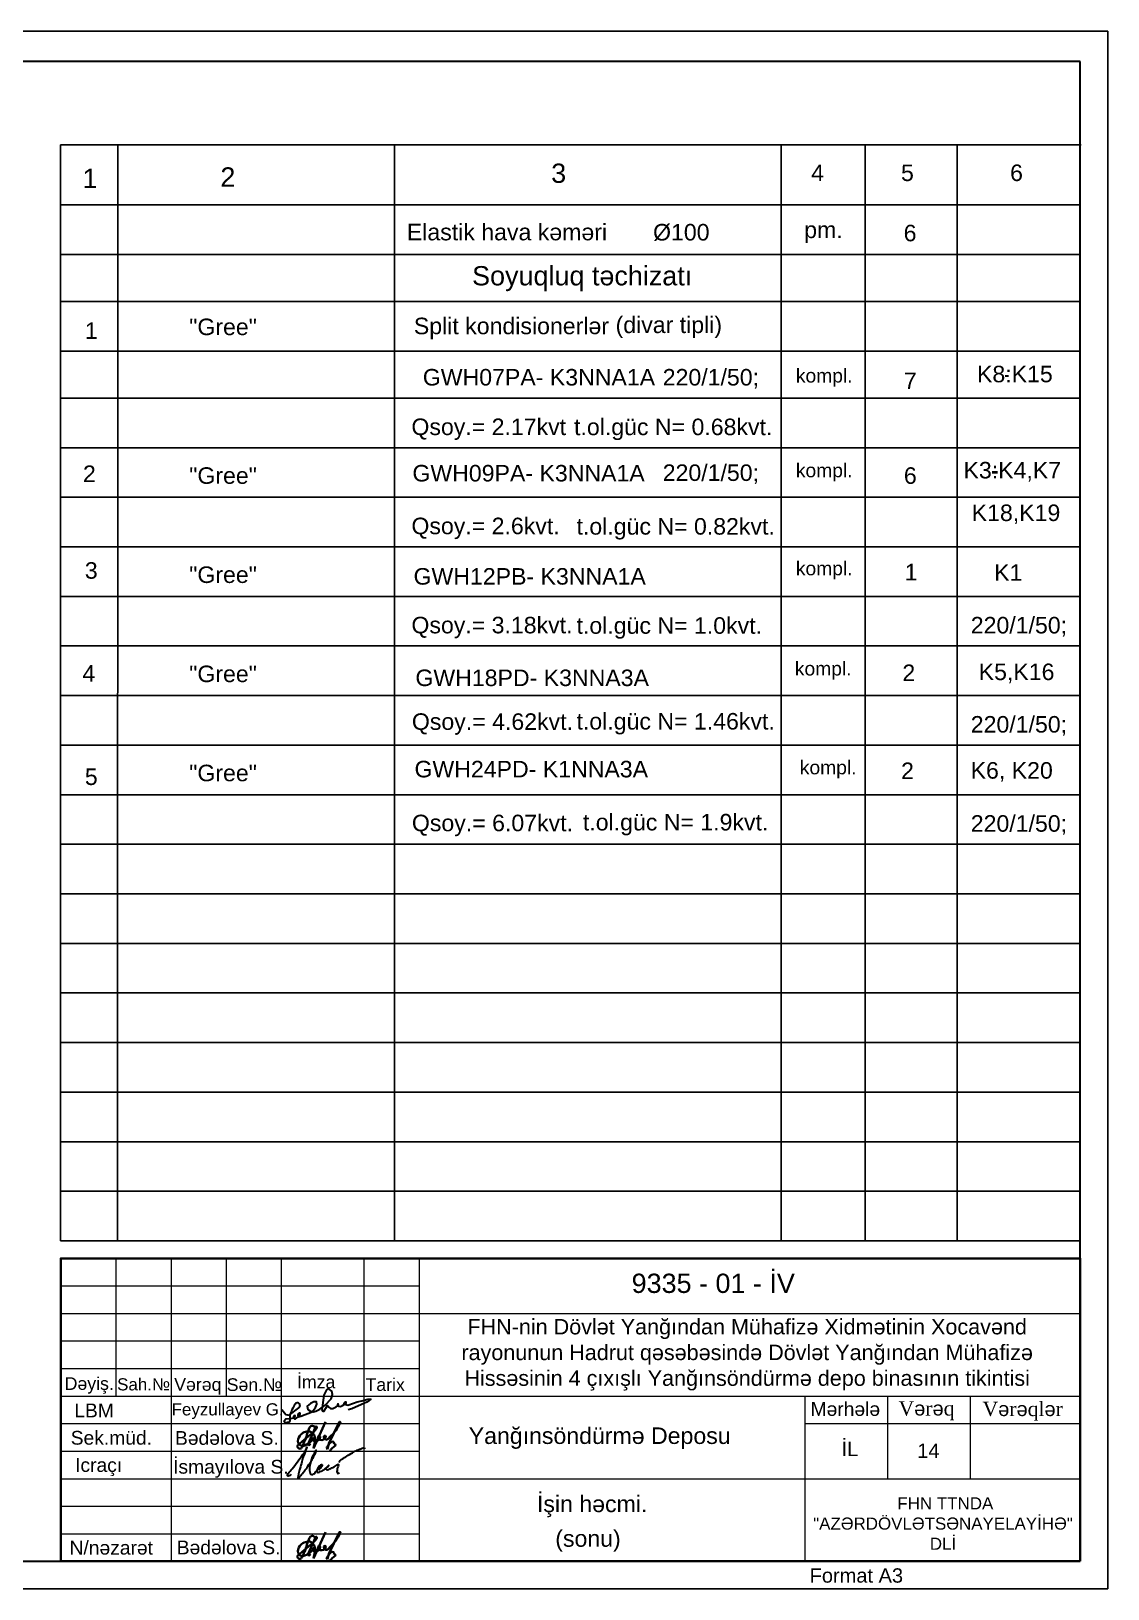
# Model space of a CAD drawing. Header units: millimetres. Extents: x 895788 to 1136524, y -21936 to 400945.
# Drawn here: x 1079741 to 1099279, y 21241 to 49518 of the extents above; entities that cross this region are included whole.
import ezdxf

# ---------------------------------------------------------------- set-up
doc = ezdxf.new("R2010")
doc.units = ezdxf.units.MM
for name, color, linetype, lineweight in [('0_Ном._пера__1', 7, 'Continuous', 15), ('0_Ном._пера__21', 7, 'Continuous', 30), ('0_Ном._пера__7', 7, 'Continuous', 60), ('2D-чертеж - Общий_Ном._пера__41', 7, 'Continuous', 25), ('57', 7, 'Continuous', 13), ('Kunc stamp_n_n yaz_s__Ном._пера__7', 7, 'Continuous', 35), ('Künc ştampının yazısı', 7, 'Continuous', 13), ('LLLLLLLL', 7, 'Continuous', 30), ('ştamp', 5, 'Continuous', 18), ('Интерьер- Перегородка_Ном._пера__1_Ном._пера__7', 7, 'Continuous', 35), ('Интерьер- Перегородка_Ном._пера__7_Ном._пера__7', 7, 'Continuous', 25)]:
    doc.layers.add(name, color=color, linetype=linetype, lineweight=lineweight)
doc.styles.get("Standard").update_dxf_attribs({"font": 'arial.ttf', "height": 400})
doc.styles.add('Times New  Roman', font='times.ttf')
doc.styles.add('Times New Roman', font='times.ttf', dxfattribs={"height": 200})
doc.styles.add('СГЕНЕРИР_СТИЛЬ_1', font='arial.ttf')

# ---------------------------------------------------------------- blocks, each defined once
blk = doc.blocks.new('podpis')
at = {"color": 5, "lineweight": 35}
for points in [[(37931671046.889053, -17208793600.76923, 0.7839183992), (37931670916.428253, -17208793584.19025, 0.0572951334), (37931670852.842461, -17208793747.791489, -0.0684293691), (37931670801.031982, -17208793903.15395), (37931670759.819191, -17208794004.374969, -0.0686073857), (37931670718.6064, -17208794069.109051, -0.3933933747), (37931670640.085472, -17208794050.27737, -0.3810781701), (37931670640.308678, -17208793996.351742), (37931670941.156082, -17208793747.791489, 0.0556672641), (37931671074.214912, -17208793606.553242, 0.3130976681), (37931671086.806892, -17208793562.889488, 0.5077531803), (37931671051.841911, -17208793575.951469), (37931670885.812767, -17208793962.003368, 0.4143036568), (37931670902.220032, -17208794001.890049), (37931670936.44603, -17208793966.711349)], [(37931671284.989288, -17208793451.190781), (37931671010.629128, -17208794070.28624), (37931671045.954651, -17208793881.96814, 0.3422143046), (37931670921.13829, -17208793672.464512, 0.2406783555), (37931670686.813316, -17208793772.508339, 0.2423284283), (37931670652.665398, -17208793945.525551, 0.4142215487), (37931670802.209587, -17208793999.666988, 0.1144839559), (37931670964.706299, -17208793893.73798, 0.0812795827), (37931671007.070282, -17208793833.43087, 0.9914454489), (37931670989.664131, -17208793833.43087, 0.163987907), (37931671019.618729, -17208793903.428059, 0.4722746564), (37931671159.983719, -17208793807.04327, 1.2554904351), (37931671114.764107, -17208793804.19099, 0.2542342789), (37931671158.967743, -17208793872.557289, 0.3485545819), (37931671298.065048, -17208793805.011799, 1.2674173993), (37931671249.145462, -17208793803.836399, 0.1913722117), (37931671292.628952, -17208793868.921532, 0.254028859), (37931671384.316704, -17208793807.899841, 0.1039844409), (37931671632.166496, -17208793474.52224, 1.2274287658), (37931671606.667839, -17208793459.229778), (37931671365.449722, -17208793958.406921), (37931671334.230476, -17208794084.028519, -0.4778653837), (37931671318.220291, -17208794044.021519, -0.0561199609), (37931671419.082764, -17208793921.600391, -0.8882605275), (37931671481.52124, -17208793972.809319, -0.8583758763), (37931671517.54377, -17208794000.814281, 0.1101693713), (37931671386.591881, -17208794138.76622)]]:
    blk.add_lwpolyline(points, format="xyb", dxfattribs=at)

msp = doc.modelspace()

# ---------------------------------------------------------------- linework, layer by layer
for p, q in [((1099278.973, 49517.642), (1058820.126, 49517.642)), ((1099278.973, 21240.999), (1099278.973, 49517.642)), ((1058820.126, 21240.999), (1099278.973, 21240.999))]:
    msp.add_line(p, q)
at = {"lineweight": 30}
for p, q in [((1098779.405, 48964.536), (1060820.398, 48964.536)), ((1098779.405, 21740.567), (1098779.405, 48964.536)), ((1097413.991, 43258.295), (1097475.99, 43258.295)), ((1060003.044, 21740.572), (1098779.582, 21740.572)), ((1060786.398, 21740.567), (1098779.405, 21740.567))]:
    msp.add_line(p, q, dxfattribs=at)
at = {"color": 7}
for p, q in [((1080275.062, 47451.578), (1098793.504, 47451.578)), ((1080277.16, 47451.578), (1098777.349, 47451.578)), ((1086335.777, 47451.578), (1086335.777, 44696.306))]:
    msp.add_line(p, q, dxfattribs=at)
at = {"color": 7, "linetype": 'ByBlock'}
for p, q in [((1080275.062, 47451.578), (1080276.429, 27558.666)), ((1081312.786, 47449.048), (1081307.143, 27558.666)), ((1093351.282, 47449.048), (1093351.282, 27558.666)), ((1094872.991, 47449.048), (1094872.991, 27558.666)), ((1096544.826, 47449.048), (1096544.826, 27558.666)), ((1080276.948, 46362.586), (1098778.591, 46362.586)), ((1080276.948, 45462.586), (1098778.591, 45462.586)), ((1086335.777, 44693.776), (1086335.777, 27558.666)), ((1080276.948, 44609.209), (1098778.591, 44609.209)), ((1080276.948, 44609.209), (1098778.591, 44609.209)), ((1080276.948, 43709.209), (1098778.591, 43709.209)), ((1080276.948, 42855.831), (1098778.591, 42855.831)), ((1080276.948, 41955.998), (1098778.591, 41955.998)), ((1080276.948, 41056.38), (1098778.591, 41056.38)), ((1080276.948, 40156.331), (1098778.591, 40156.331)), ((1080276.948, 39256.498), (1098778.591, 39256.498)), ((1080276.948, 38356.665), (1098778.591, 38356.665)), ((1080276.948, 38356.665), (1098778.591, 38356.665)), ((1080276.948, 37456.832), (1098778.591, 37456.832)), ((1080276.948, 36556.998), (1098778.591, 36556.998)), ((1080276.948, 35657.165), (1098778.591, 35657.165)), ((1080276.948, 34757.332), (1098778.591, 34757.332)), ((1080276.948, 33857.499), (1098778.591, 33857.499)), ((1080276.948, 32957.665), (1098778.591, 32957.665)), ((1080276.948, 32057.832), (1098778.591, 32057.832)), ((1080276.948, 31157.999), (1098778.591, 31157.999)), ((1080276.948, 30258.166), (1098778.591, 30258.166)), ((1080276.948, 29358.333), (1098778.591, 29358.333)), ((1080276.367, 28458.499), (1098778.591, 28458.499)), ((1080276.367, 27558.666), (1098778.591, 27558.666))]:
    msp.add_line(p, q, dxfattribs=at)
at = {"lineweight": 40}
msp.add_line((1097179.484, 41508.997), (1097278.488, 41508.997), dxfattribs=at)
at = {"color": 5, "lineweight": 30}
for points, knots in [([(1084457.423, 23314.336, -120), (1084447.844, 23305.265, -120), (1084431.54, 23289.826, -120), (1084391.695, 23281.579, -120), (1084387.831, 23315.453, -120), (1084423.444, 23357.16, -120), (1084491.251, 23431.544, -120), (1084568.344, 23542.958, -120), (1084664.72, 23672.927, -120), (1084702.078, 23716.139, -120), (1084759.204, 23815.042, -120), (1084735.26, 23798.002, -120), (1084723.88, 23754.615, -120), (1084696.972, 23681.937, -120), (1084656.574, 23578.967, -120), (1084633.269, 23463.696, -120), (1084606.422, 23377.259, -120), (1084562.716, 23209.653, -120), (1084632.64, 23298.947, -120), (1084675.292, 23345.976, -120), (1084738.426, 23428.491, -120), (1084791.022, 23509.149, -120), (1084844.591, 23592.09, -120), (1084880.335, 23670.769, -120), (1084910.068, 23712.42, -120), (1084912.904, 23771.01, -120), (1084886.522, 23709.166, -120), (1084842.656, 23656.631, -120), (1084805.43, 23524.118, -120), (1084785.484, 23412.533, -120), (1084798.404, 23344.054, -120), (1084831.107, 23306.44, -120), (1084881.375, 23328.723, -120), (1084916.245, 23391.822, -120), (1084961.07, 23416.731, -120), (1085031.634, 23505.978, -120), (1084980.063, 23468.912, -120), (1084944.154, 23453.265, -120), (1084957.955, 23393.522, -120), (1084999.998, 23439.094, -120), (1085044.277, 23502.692, -120), (1084964.475, 23481.657, -120), (1084950.264, 23432.156, -120), (1084907.173, 23371.557, -120), (1084954.316, 23345.777, -120), (1084996.065, 23378.152, -120), (1085049.564, 23395.323, -120), (1085094.447, 23442.738, -120), (1085132.109, 23457.304, -120), (1085150.114, 23489.513, -120), (1085109.615, 23447.923, -120), (1085080.995, 23434.314, -120), (1085104.019, 23396.671, -120), (1085157.091, 23416.073, -120), (1085213.846, 23444.551, -120), (1085261.167, 23463.416, -120), (1085320.345, 23516.623, -120), (1085315.423, 23472.426, -120), (1085297.479, 23434.997, -120), (1085288.926, 23388.198, -120), (1085292.001, 23335.29, -120), (1085322.915, 23337.393, -120), (1085333.769, 23346.15, -120), (1085339.4, 23350.692, -120)], [0, 0, 0, 0, 41.556665976, 70.7344602, 90.563066109, 123.281734141, 232.438546064, 391.700594814, 545.829614661, 655.633990619, 703.495194112, 705.277613823, 740.464864692, 829.015912906, 943.630882634, 1074.692943915, 1157.808375281, 1284.468358587, 1325.660348863, 1418.854240905, 1502.398141569, 1628.161784485, 1709.577033878, 1801.27152875, 1873.801511755, 1893.189928335, 1920.909123083, 1993.763519175, 2166.329587981, 2286.130425455, 2335.852334971, 2375.743026351, 2411.683763607, 2478.502871372, 2575.821745264, 2633.473819745, 2656.291069381, 2719.673084463, 2746.560541641, 2786.29443042, 2854.857115208, 2885.125287684, 2970.66353317, 3023.817114541, 3053.610970814, 3095.475349821, 3168.626267787, 3223.158800997, 3284.904978557, 3289.421249723, 3320.060822958, 3369.560069384, 3388.358382947, 3427.92766794, 3509.901172861, 3579.985754887, 3627.167778043, 3640.500726937, 3690.324679246, 3758.973880929, 3793.424541886, 3813.712404999, 3835.580769424, 3835.580769424, 3835.580769424, 3835.580769424]), ([(1085333.267, 23533.244, -120), (1085335.841, 23542.35, -120), (1085340.321, 23558.199, -120), (1085360.607, 23588.861, -120), (1085418.993, 23616.193, -120), (1085498.432, 23667.852, -120), (1085586.453, 23721.271, -120), (1085668.097, 23764.649, -120), (1085720.885, 23781.641, -120), (1085789.766, 23812.048, -120), (1085788.531, 23787.409, -120), (1085788.418, 23785.165, -120)], [0, 0, 0, 0, 28.269540966, 49.201463556, 108.006102601, 215.076425288, 334.895744478, 422.688269822, 474.999169848, 538.699096544, 545.083392005, 545.083392005, 545.083392005, 545.083392005])]:
    msp.add_open_spline(points, degree=3, knots=knots, dxfattribs=at)
at = {"layer": '0_Ном._пера__21', "color": 5, "linetype": 'Continuous', "flags": 128}
msp.add_lwpolyline([(1084287.422, 24499.37), (1084360.087, 24407.889), (1084421.129, 24393.812), (1084599.16, 24527.923, 1.249640379), (1084531.087, 24591.727, 0.079258228), (1084433.65, 24386.773), (1084433.65, 24299.18), (1084424.259, 24266.333), (1084351.479, 24253.819), (1084333.479, 24290.577), (1084362.435, 24328.117), (1084479.04, 24338.284), (1084505.483, 24345.073), (1084530.658, 24384.346), (1084521.577, 24390.167), (1084504.148, 24362.978), (1084518.378, 24327.891), (1084540.176, 24327.891), (1084613.642, 24380.662), (1084622.971, 24417.953), (1084609.223, 24437.089), (1084583.921, 24418.912), (1084578.291, 24386.55), (1084593.172, 24365.958), (1084635.736, 24376.254), (1084837.733, 24456.133), (1084903.69, 24530.679), (1084926.46, 24595.025), (1084921.585, 24633.64), (1084870.142, 24633.64), (1084809.457, 24605.011), (1084749.929, 24555.769), (1084762.738, 24498.66), (1084808.06, 24468.137), (1084863.133, 24454.052), (1084907.251, 24466.649), (1084982.167, 24499.872), (1085073.556, 24573.88), (1085183.064, 24691.978), (1085212.213, 24770.711), (1085194.881, 24832.122), (1085133.431, 24875.424), (1085098.766, 24856.529), (1085054.648, 24758.901), (1085027.074, 24577.029), (1085015.274, 24499.201), (1085031.801, 24469.166), (1085056.223, 24469.166), (1085089.312, 24521.13), (1085118.218, 24566.524), (1085142.885, 24536.089), (1085173.61, 24515.618), (1085215.365, 24515.618), (1085274.19, 24545.772), (1085316.627, 24576.347), (1085310.706, 24597.059), (1085298.37, 24580.292), (1085319.588, 24554.649), (1085356.597, 24548.731), (1085389.165, 24568.457), (1085459.236, 24609.88), (1085459.236, 24628.126), (1085441.471, 24628.126), (1085412.851, 24598.538), (1085489.83, 24577.333), (1085589.882, 24613.076), (1085657.619, 24634.709), (1085743.767, 24655.985), (1085850.309, 24682.297), (1085904.676, 24682.297), (1085874.475, 24661.428), (1085830.248, 24630.867), (1085734.36, 24589.189), (1085558.613, 24510.398), (1085491.312, 24492.199)], format="xyb", dxfattribs=at)
at = {"layer": 'Künc ştampının yazısı'}
for p, q in [((1095279.533, 24740.623), (1095279.533, 23240.623)), ((1096779.533, 24740.623), (1096779.533, 23240.623))]:
    msp.add_line(p, q, dxfattribs=at)
at = {"layer": 'ştamp', "color": 7}
for p, q in [((1081278.989, 27240.759), (1081278.989, 24740.674)), ((1082279.022, 27240.759), (1082279.022, 21740.572)), ((1083279.056, 27240.759), (1083279.056, 24740.674)), ((1084279.09, 27240.759), (1084279.09, 21740.572)), ((1085779.141, 27240.759), (1085779.141, 21740.572)), ((1086779.175, 27240.759), (1086779.175, 21740.572)), ((1080278.955, 26740.742), (1086779.175, 26740.742)), ((1080278.955, 26240.725), (1098779.582, 26240.725)), ((1080278.955, 25740.708), (1086779.175, 25740.708)), ((1080278.955, 25240.691), (1086779.175, 25240.691)), ((1080278.955, 24740.674), (1098779.582, 24740.674)), ((1093779.412, 24740.674), (1093779.412, 21740.572)), ((1080278.955, 24240.657), (1086779.175, 24240.657)), ((1080278.955, 23740.64), (1086779.175, 23740.64)), ((1080278.955, 22740.606), (1086779.175, 22740.606)), ((1080278.955, 22240.589), (1086779.175, 22240.589))]:
    msp.add_line(p, q, dxfattribs=at)
at = {"layer": 'ştamp', "color": 7, "linetype": 'ByBlock', "lineweight": 0}
msp.add_line((1080278.955, 23240.623), (1098779.582, 23240.623), dxfattribs=at)
at = {"layer": 'ştamp', "color": 7, "lineweight": 35}
msp.add_lwpolyline([(1098779.582, 21740.572), (1098779.582, 27240.759), (1080278.955, 27240.759), (1080278.955, 21740.572), (1098779.582, 21740.572)], dxfattribs=at)
at = {"layer": 'Интерьер- Перегородка_Ном._пера__1_Ном._пера__7', "linetype": 'ByBlock', "lineweight": 0}
for p, q in [((1093779.533, 24240.623), (1098779.533, 24240.623)), ((1093779.533, 23240.623), (1098779.533, 23240.623))]:
    msp.add_line(p, q, dxfattribs=at)

# ---------------------------------------------------------------- block references
at = {"lineweight": 25, "xscale": 0.7775985717773438, "yscale": 0.7776000000012573, "zscale": 0.7776000000000002}
for p in [(-29494528336.003, 13381582058.992), (-29494528336.003, 13381580058.992)]:
    msp.add_blockref('podpis', p, dxfattribs=at)

# ---------------------------------------------------------------- texts
at = {"color": 7, "attachment_point": 1}
for s, insert, char_height, width in [('{\\fArial|b0|i0|c162|p34;1}', (1080672.635, 47020.707), 350, 501.5506), ('{\\fArial|b0|i0|c162|p34;2}', (1083174.795, 47045.701), 350, 501.5506), ('{\\fArial|b0|i0|c162|p34;3}', (1089178.089, 47113.706), 350, 1088.41441), ('{\\fArial|b0|i0|c162|p34; 4 \\fArial|b0|i0|c238|p34; \\fArial|b0|i0|c162|p34;     \\fArial|b0|i0|c238|p34;     \\fArial|b0|i0|c162|p34;5        \\fArial|b0|i0|c238|p34;       \\fArial|b0|i0|c162|p34;6}', (1093779.213, 47096.934), 300, 4736.8666), ('{\\fArial|b0|i0|c238|p34;1}', (1080715.72, 44231.515), 300, 6987.29021), ('{\\fArial|b0|i0|c238|p34;Split kondisioner}l{\\fArial|b0|i0|c238|p34;ə}r{\\fArial|b0|i0|c238|p34;  }', (1086686.076, 44316.195), 300, 6987.29021), ('{\\fArial|b0|i0|c238|p34;7}', (1095577.968, 43319.682), 300, 502.99668), ('{\\fArial|b0|i0|c238|p34;K8:K15}', (1096904.738, 43443.577), 300, 6987.29021), ('{\\fArial|b0|i0|c238|p34;2}', (1080681.194, 41633.189), 300, 6987.29021), ('{\\fArial|b0|i0|c238|p34;6}', (1095577.968, 41600.199), 300, 502.99668), ('{\\fArial|b0|i0|c238|p34; K3:K4,K7}', (1096543.749, 41698.111), 300, 6987.29021), ('{\\fArial|b0|i0|c238|p34; K18,K19}', (1096692.426, 40924.932), 300, 6987.29021), ('{\\fArial|b0|i0|c238|p34;3}', (1080715.72, 39877.577), 300, 6987.29021), ('{\\fArial|b0|i0|c238|p34;1}', (1095592.279, 39848.969), 300, 502.99668), ('{\\fArial|b0|i0|c238|p34;K1}', (1097216.103, 39840.82), 300, 6987.29021), ('{\\fArial|b0|i0|c238|p34;4}', (1080671.977, 38009.529), 300, 6987.29021), ('{\\fArial|b0|i0|c238|p34;2}', (1095550.959, 38019.616), 300, 502.99668), ('{\\fArial|b0|i0|c238|p34; K5,K16}', (1096819.142, 38037.404), 300, 6987.29021), ('{\\fArial|b0|i0|c238|p34;2}', (1095527.088, 36240.832), 300, 502.99668), ('{\\fArial|b0|i0|c238|p34;K6, K20}', (1096789.159, 36248.284), 300, 6987.29021), ('{\\fArial|b0|i0|c238|p34;5}', (1080715.72, 36133.016), 300, 6987.29021), ('\\A1;\\pxqc;{\\fArial|b0|i0|c204|p34;\\C7;FHN-nin Dövlət Yan\\fArial|b0|i0|c0|p34;ğı\\fArial|b0|i0|c204|p34;ndan Mühafizə Xidmətinin \\fArial|b0|i0|c238|p34;Xocavənd\\fArial|b0|i0|c204|p34; rayon\\fArial|b0|i0|c238|p34;unun Hadrut qəsəbəsində\\fArial|b0|i0|c204|p34; Dövlət Yan\\fArial|b0|i0|c0|p34;ğı\\fArial|b0|i0|c204|p34;ndan Mühafizə Hissəsinin 4 ç\\fArial|b0|i0|c0|p34;ı\\fArial|b0|i0|c204|p34;x\\fArial|b0|i0|c0|p34;ış\\fArial|b0|i0|c204|p34;l\\fArial|b0|i0|c0|p34;ı \\fArial|b0|i0|c204|p34;Yan\\fArial|b0|i0|c0|p34;ğı\\fArial|b0|i0|c204|p34;nsöndürmə depo binas\\fArial|b0|i0|c0|p34;ı\\fArial|b0|i0|c204|p34;n\\fArial|b0|i0|c0|p34;ı\\fArial|b0|i0|c204|p34;n tikintisi}', (1087280.439, 26139.852), 280, 10907.26022)]:
    msp.add_mtext(s, dxfattribs=dict(at, insert=insert, char_height=char_height, width=width))
at = {"color": 0, "char_height": 300, "attachment_point": 1}
for s, width, insert in [('{\\fArial|b0|i0|c238|p34;Elastik h}ava k{\\fArial|b0|i0|c238|p34;əməri}', 5851.86827, (1086558.552, 46020.516)), ('{\\fArial|b0|i0|c238|p34;p}m{\\fArial|b0|i0|c238|p34;.}', 1125.04516, (1093769.093, 46061.386)), ('{\\fArial|b0|i0|c238|p34;6}', 773.68832, (1095573.789, 46002.831))]:
    msp.add_mtext_dynamic_manual_height_columns(s, width=width, gutter_width=1500, heights=[0], dxfattribs=dict(at, insert=insert))
at = {"color": 7, "lineweight": 5, "ltscale": 10, "char_height": 300, "attachment_point": 1}
for insert in [(1082608.789, 44299.809), (1082608.789, 41600.31), (1082608.789, 39800.643), (1082608.789, 38000.977), (1082608.789, 36201.31)]:
    msp.add_mtext_dynamic_manual_height_columns('{\\fArial|b0|i0|c238|p34;"}Gree{\\fArial|b0|i0|c238|p34;"}', width=2649.74335, gutter_width=1500, heights=[0], dxfattribs=dict(at, insert=insert))
at = {"color": 7, "lineweight": 15, "char_height": 300, "attachment_point": 1}
for s, insert, width in [('{\\fArial|b0|i0|c238|p34;(divar tipli)  }', (1090346.307, 44336.735), 4039.71656), ('{\\fArial|b0|i0|c238|p34; 220/1/50;}', (1091085.429, 43385.261), 5217.58848), ('{\\fArial|b0|i0|c238|p34; 220/1/50;}', (1091085.429, 41652.757), 5217.58848), ('{\\fArial|b0|i0|c238|p34; 220/1/50;}', (1096675.608, 38884.359), 5217.58848), ('{\\fArial|b0|i0|c238|p34; 220/1/50;}', (1096675.608, 37084.693), 5217.58848), ('{\\fArial|b0|i0|c238|p34; 220/1/50;}', (1096675.608, 35285.026), 5217.58848)]:
    msp.add_mtext(s, dxfattribs=dict(at, insert=insert, width=width))
at = {"color": 7, "char_height": 300, "attachment_point": 1}
for s, width, insert in [('GWH07PA- K3NNA1A', 7444.61943, (1086848.303, 43385.261)), ('{\\fArial|b0|i0|c238|p34;Qsoy.= 2.17kvt}', 4651.81956, (1086641.816, 42485.584)), ('t{\\fArial|b0|i0|c238|p34;.ol.güc }N={\\fArial|b0|i0|c238|p34; 0.}68{\\fArial|b0|i0|c238|p34;kvt.}', 4770.96937, (1089593.026, 42483.691)), ('GWH09PA- K3NNA1A', 4820.11264, (1086659.936, 41643.191)), ('{\\fArial|b0|i0|c238|p34;Qsoy.= 2.6kvt.}', 4651.81956, (1086641.816, 40685.917)), ('t{\\fArial|b0|i0|c238|p34;.ol.güc }N={\\fArial|b0|i0|c238|p34; 0.}82{\\fArial|b0|i0|c238|p34;kvt.}', 4770.96937, (1089637.508, 40678.06)), ('GWH12PB- K3NNA1A', 6150.3393, (1086680.157, 39770.55)), ('{\\fArial|b0|i0|c238|p34;Qsoy.= 3.18kvt.}', 4651.81956, (1086641.816, 38886.251)), ('t{\\fArial|b0|i0|c238|p34;.ol.güc }N={\\fArial|b0|i0|c238|p34; 1.0kvt.}', 4770.96937, (1089637.508, 38878.394)), ('GWH18PD- K3NNA3A', 4820.11264, (1086714.217, 37928.704)), ('{\\fArial|b0|i0|c238|p34;Qsoy.= 4.62kvt.}', 4651.81956, (1086650.075, 37134.049)), ('t{\\fArial|b0|i0|c238|p34;.ol.güc }N={\\fArial|b0|i0|c238|p34; }1{\\fArial|b0|i0|c238|p34;.}46{\\fArial|b0|i0|c238|p34;kvt.}', 4770.96937, (1089637.107, 37140.137)), ('GWH24PD- K1NNA3A', 4820.11264, (1086697.398, 36271.536)), ('{\\fArial|b0|i0|c238|p34;Qsoy.= 6.07kvt.}', 4651.81956, (1086650.075, 35293.868)), ('t{\\fArial|b0|i0|c238|p34;.ol.güc }N={\\fArial|b0|i0|c238|p34; }1{\\fArial|b0|i0|c238|p34;.}9{\\fArial|b0|i0|c238|p34;kvt.}', 4770.96937, (1089753.233, 35308.382))]:
    msp.add_mtext_dynamic_manual_height_columns(s, width=width, gutter_width=2000, heights=[0], dxfattribs=dict(at, insert=insert))
at = {"color": 7, "lineweight": 9, "char_height": 300, "width": 3101, "attachment_point": 1}
for insert in [(1093617.77, 43389.017), (1093617.77, 41669.534), (1093617.77, 39889.722), (1093599.764, 38070.966), (1093689.975, 36276.913)]:
    msp.add_mtext('{\\fArial|b0|i0|c238|p34;\\H0.83333x;kompl.\\H1.2x;      }', dxfattribs=dict(at, insert=insert))
at = {"insert": (1080523.681, 24604.03), "char_height": 250, "width": 13816.49877, "attachment_point": 1, "style": 'Times New  Roman'}
msp.add_mtext('{\\fArial|b0|i0|c238|p34;LBM}', dxfattribs=at)
at = {"insert": (1081984.113, 24609.532), "char_height": 220, "width": 13816.49877, "attachment_point": 1}
msp.add_mtext('\\pxi-3,l4,t4;{\\fArial|b0|i0|c238|p34; }Feyzullayev G.', dxfattribs=at)
at = {"layer": '0_Ном._пера__1', "linetype": 'Continuous', "insert": (1089845.875, 22305.266), "char_height": 300, "attachment_point": 2, "line_spacing_factor": 1.025055}
msp.add_mtext_dynamic_manual_height_columns('{\\fArial|b0|i0|c238|p34;(sonu)}', width=3789.53369, gutter_width=1500, heights=[0], dxfattribs=at)
at = {"layer": '0_Ном._пера__21', "linetype": 'Continuous', "insert": (1092050.723, 26784.982), "char_height": 350, "width": 8511.67821, "attachment_point": 5, "style": 'СГЕНЕРИР_СТИЛЬ_1'}
msp.add_mtext(' 9{\\fArial|b0|i0|c238|p38;335 }- 01{\\fArial|b0|i0|c238|p38; }- {\\fArial|b0|i0|c238|p38;İV}', dxfattribs=at)
at = {"layer": '0_Ном._пера__7', "linetype": 'Continuous', "lineweight": 25, "insert": (1090057.636, 23975.958), "char_height": 300, "width": 10359.41466, "attachment_point": 5, "line_spacing_factor": 0.960464}
msp.add_mtext('Yanğınsöndürmə Deposu', dxfattribs=at)
at = {"layer": '2D-чертеж - Общий_Ном._пера__41', "color": 0, "lineweight": 15, "attachment_point": 1}
for s, insert, char_height, width in [('Ø1{\\fArial|b0|i0|c238|p34;00}', (1091026.334, 46017.754), 300, 1845.84567), ('Format A{\\fArial|b0|i0|c238|p34;3}', (1093867.907, 21613.296), 260, 3442.60784)]:
    msp.add_mtext(s, dxfattribs=dict(at, insert=insert, char_height=char_height, width=width))
for s, insert, char_height in [('{\\fArial|b0|i0|c238|p34;İmza}', (1084565.324, 25112.98), 230), ('{\\fArial|b0|i0|c238|p34;Dəyiş.}', (1080348.919, 25082.54), 230), ('{\\fArial|b0|i0|c238|p34;Sah}.№', (1081301.2, 25063.331), 220), ('{\\fArial|b0|i0|c238|p34;Vərəq}', (1082337.107, 25066.456), 230), ('{\\fArial|b0|i0|c238|p34;Sən}.№', (1083289.034, 25062.724), 230), ('{\\fArial|b0|i0|c238|p34;Tarix}', (1085808.11, 25063.819), 230)]:
    msp.add_mtext_dynamic_manual_height_columns(s, width=1000.34919, gutter_width=1500, heights=[0], dxfattribs=dict(at, insert=insert, char_height=char_height))
at = {"layer": '57', "color": 7, "lineweight": 25, "insert": (1087742.328, 45252.389), "char_height": 350, "width": 8377.90808, "attachment_point": 1}
msp.add_mtext('{\\fArial|b0|i0|c238|p34;Soyuqluq təchizatı}', dxfattribs=at)
at = {"layer": 'Kunc stamp_n_n yaz_s__Ном._пера__7', "color": 7, "linetype": 'Continuous', "insert": (1089921.315, 22736.931), "char_height": 300, "width": 11953.52505, "attachment_point": 5, "line_spacing_factor": 1.049432}
msp.add_mtext('{\\fArial|b0|i0|c238|p34;İşin həcmi.}', dxfattribs=at)
at = {"layer": 'Künc ştampının yazısı', "linetype": 'ByBlock', "lineweight": 0, "insert": (1095988.64, 24474.546), "char_height": 260, "width": 11355.85872, "attachment_point": 5, "style": 'Times New Roman'}
msp.add_mtext('V{\\fArial|b0|i0|c238|p34;ə}r{\\fArial|b0|i0|c238|p34;ə}q', dxfattribs=at)
at = {"layer": 'Künc ştampının yazısı', "attachment_point": 5, "style": 'Times New Roman'}
for s, insert, char_height, width in [('V{\\fArial|b0|i0|c238|p34;ə}r{\\fArial|b0|i0|c238|p34;ə}ql{\\fArial|b0|i0|c238|p34;ə}r', (1097733.872, 24464.567), 260, 11355.85872), ('{\\fArial|b0|i0|c238|p34; FHN TTNDA\\P"AZ\\fArial|b0|i0|c0|p34;Ə\\fArial|b0|i0|c238|p34;RDÖVL\\fArial|b0|i0|c0|p34;Ə\\fArial|b0|i0|c238|p34;T\\fArial|b0|i0|c204|p34;S\\fArial|b0|i0|c0|p34;Ə\\fArial|b0|i0|c238|p34;NAYELAYİH\\fArial|b0|i0|c0|p34;Ə\\fArial|b0|i0|c238|p34;" \\fArial|b0|i0|c204|p34;\\P\\fArial|b0|i0|c238|p34;DLİ}', (1096287.421, 22426.026), 220, 8735.27594)]:
    msp.add_mtext(s, dxfattribs=dict(at, insert=insert, char_height=char_height, width=width))
at = {"layer": 'Künc ştampının yazısı', "insert": (1096022.652, 23748.894), "char_height": 260, "attachment_point": 5, "style": 'Times New Roman'}
msp.add_mtext_dynamic_manual_height_columns('{\\fArial|b0|i0|c238|p34;14}', width=411.25348, gutter_width=1750, heights=[0], dxfattribs=at)
at = {"layer": 'LLLLLLLL', "color": 0, "linetype": 'Continuous', "lineweight": 20, "ltscale": 50}
for s, p in [('Sek.müd.', (1080458.698, 23858.264)), ('Bədəlova S.', (1082351.235, 23855.305)), ('İsmayılova S. ', (1082317.269, 23332.023)), ('N/nəzarət', (1080437.746, 21862.651)), ('Bədəlova S.', (1082382.877, 21867.519))]:
    msp.add_text(s, height=250, dxfattribs=at).set_placement(p)
at = {"layer": 'LLLLLLLL', "color": 0, "linetype": 'Continuous', "lineweight": 20, "ltscale": 50, "insert": (1080538.887, 23613.858), "char_height": 250, "attachment_point": 1}
msp.add_mtext_dynamic_manual_height_columns('Icra{\\fArial|b0|i0|c238|p34;çı}', width=1260.3773, gutter_width=1750, heights=[0], dxfattribs=at)
at = {"layer": 'Интерьер- Перегородка_Ном._пера__7_Ном._пера__7', "linetype": 'Continuous', "width": 1642.85714, "attachment_point": 1, "style": 'СГЕНЕРИР_СТИЛЬ_1'}
for s, insert, char_height in [('M{\\fArial|b0|i0|c238|p34;ə}rh{\\fArial|b0|i0|c238|p34;ə}l{\\fArial|b0|i0|c238|p34;ə}', (1093884.915, 24630.147), 250), ('{\\fArial|b0|i0|c238|p34;İ}L', (1094446.243, 23910.321), 260)]:
    msp.add_mtext(s, dxfattribs=dict(at, insert=insert, char_height=char_height))

doc.saveas('drawing.dxf')
